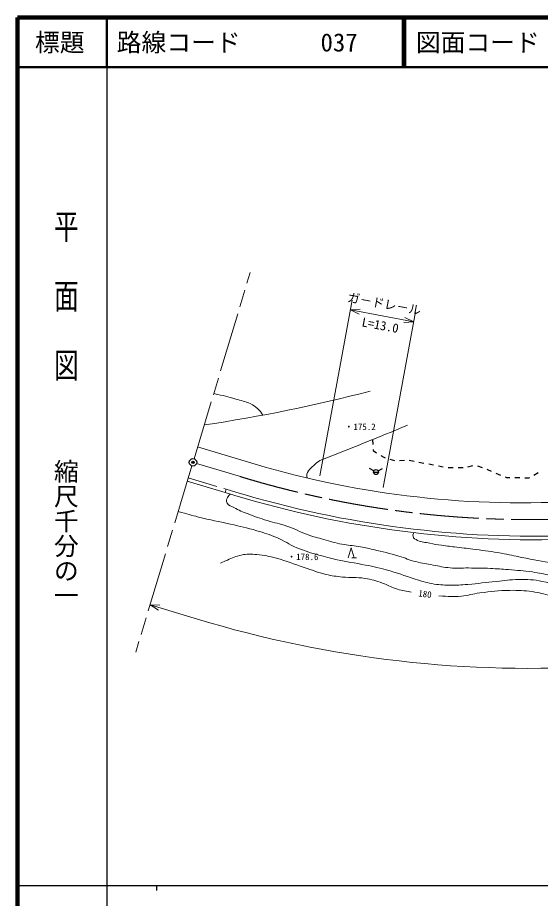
# Model space of a CAD drawing. Units: millimetres, scale not verified. Extents: x 40000 to 680000, y 20000 to 380000.
# Drawn here: x 40000 to 145513, y 202409 to 380000 of the extents above; entities that cross this region are included whole.
import ezdxf
from ezdxf.enums import TextEntityAlignment as Align

# ---------------------------------------------------------------- set-up
doc = ezdxf.new("R2010")
doc.units = ezdxf.units.MM
doc.header["$LTSCALE"] = 1000
doc.header["$PDMODE"] = 32
doc.header["$PDSIZE"] = 500
doc.linetypes.add('CHAIN', pattern=[18.5, 12, -1.5, 3.5, -1.5])
doc.linetypes.add('DASHED', pattern=[7.5, 6, -1.5])
for name, color, linetype, lineweight in [('S-BGD-RSTR', 7, 'Continuous', 13), ('S-BMK', 2, 'CHAIN', 13), ('S-BMK-SRVR', 3, 'Continuous', 25), ('S-STR-HTXT', 7, 'Continuous', 13), ('S-TTL', 2, 'Continuous', 140), ('S-TTL-BAND', 7, 'Continuous', 25), ('S-TTL-LINE', 7, 'Continuous', 50)]:
    doc.layers.add(name, color=color, linetype=linetype, lineweight=lineweight)
doc.layers.add('S-OTRS', color=6, linetype='Continuous')
doc.layers.add('S-TTL-TXT', color=7, linetype='Continuous')
doc.styles.add('@ＭＳ ゴシック', font='')
doc.styles.add('ＭＳ ゴシック', font='')
doc.styles.get('@ＭＳ ゴシック').set_extended_font_data('@MS Gothic')
doc.styles.get('ＭＳ ゴシック').set_extended_font_data('MS Gothic')

msp = doc.modelspace()

# ---------------------------------------------------------------- linework, layer by layer
at = {"layer": 'S-BGD-RSTR', "lineweight": 25}
for p, q in [((111603, 294910), (111681, 293913)), ((111760, 292916), (111778, 292697)), ((111778, 292697), (112435, 292277)), ((113278, 291738), (113902, 291339)), ((113902, 291339), (114150, 291265)), ((115108, 290979), (116066, 290692)), ((117056, 290713), (118052, 290800)), ((119042, 290772), (120024, 290580)), ((121005, 290388), (121987, 290196)), ((122968, 290004), (123949, 289812)), ((124931, 289621), (125912, 289429)), ((130885, 289452), (131857, 289690)), ((132810, 289625), (133746, 289274)), ((111902, 288620), (111036, 289120)), ((111835, 288370), (112835, 288370)), ((112768, 288620), (113634, 289120)), ((126902, 289318), (127902, 289318)), ((128902, 289318), (129902, 289318)), ((134682, 288923), (134835, 288866)), ((134835, 288866), (135607, 288543)), ((136530, 288157), (137452, 287771)), ((144209, 287765), (145078, 288259)), ((138375, 287385), (138666, 287263)), ((138666, 287263), (139350, 287258)), ((140350, 287251), (141350, 287243)), ((142350, 287235), (143264, 287229)), ((143264, 287229), (143339, 287271))]:
    msp.add_line(p, q, dxfattribs=at)
at = {"layer": 'S-BGD-RSTR', "lineweight": 18}
for p, q in [((76333, 293441), (85914, 290552)), ((74254, 286547), (81914, 284238)), ((82116, 284908), (81914, 284238)), ((81914, 284238), (83820, 283658)), ((82116, 284908), (84022, 284328))]:
    msp.add_line(p, q, dxfattribs=at)
at = {"layer": 'S-BGD-RSTR', "linetype": 'DASHED', "lineweight": 18}
msp.add_line((74456, 287218), (82116, 284908), dxfattribs=at)
at = {"layer": 'S-BGD-RSTR'}
for p, q in [((106731, 271102), (107331, 273102)), ((107331, 273102), (107931, 271102)), ((107431, 271102), (108431, 271102))]:
    msp.add_line(p, q, dxfattribs=at)
at = {"layer": 'S-BGD-RSTR', "lineweight": 25}
msp.add_circle((112335, 288370), 500, dxfattribs=at)
at = {"layer": 'S-BGD-RSTR', "lineweight": 18}
for centre, radius, start, end in [((30470, 614950), 320581, 278.46596, 284.58233), ((-209717, 1088109), 855810, 291.28691, 292.56421), ((141849, 472690), 190529, 252.92831, 273.04159), ((107174, 281628), 10977, 124.37936, 140.62057), ((99803, 287664), 1450, 140.1953, 199.78061), ((144537, 485293), 209878, 253.24165, 272.11058), ((144537, 485293), 210578, 253.24165, 272.11219)]:
    msp.add_arc(centre, radius, start, end, dxfattribs=at)
for points, knots in [([(79579, 304208), (81712, 303720), (82304, 303602), (84020, 303098), (85179, 302758), (85873, 302672), (86968, 302162), (87612, 301862), (87945, 301610), (88460, 301121), (88925, 300680), (89084, 300460), (89498, 299851)], [0, 0, 0, 0, 1, 1, 1, 2, 2, 2, 3, 3, 3, 4, 4, 4, 4]), ([(82988, 283911), (82687, 283703), (82527, 283569), (82363, 283255), (82158, 282863), (82032, 282495), (82274, 282124), (82631, 281576), (83095, 281508), (83673, 281201), (84744, 280633), (85370, 280360), (86501, 279921), (88002, 279338), (88864, 279067), (90400, 278582), (91920, 278102), (92825, 278008), (94329, 277481), (96002, 276895), (96857, 276353), (98526, 275754), (99783, 275304), (100515, 275135), (101800, 274772), (103222, 274370), (104011, 274104), (105461, 273820), (106750, 273566), (107501, 273599), (108795, 273373), (109976, 273167), (110634, 273025), (111801, 272748), (113823, 272268), (114957, 271997), (116951, 271409), (118298, 271011), (119011, 270649), (120374, 270307), (121718, 269970), (122492, 269870), (123856, 269623), (125190, 269381), (125929, 269168), (127279, 269057), (128728, 268938), (129547, 269048), (131000, 269027), (132732, 269003), (133704, 269018), (135435, 268938), (136843, 268873), (137632, 268819), (139037, 268700), (140934, 268540), (142004, 268501), (143888, 268224), (145328, 268011), (146122, 267819), (147549, 267539), (149087, 267238), (149953, 267091), (151479, 266735), (153341, 266301), (154359, 265961), (156211, 265485), (158126, 264994), (159176, 264607), (161123, 264265), (162376, 264044), (163095, 264010), (164367, 263967), (165995, 263912), (166925, 263889), (168534, 264146), (170075, 264392), (170857, 264881), (172374, 265247), (173664, 265558), (174390, 265747), (175708, 265902), (177083, 266063), (177865, 266072), (179250, 266051), (180800, 266028), (181659, 265816), (183208, 265753), (184812, 265688), (185712, 265729), (187316, 265753), (188375, 265769), (188972, 265735), (190025, 265842), (191352, 265978), (192088, 266138), (193388, 266438), (195106, 266834), (196040, 267170), (197734, 267658), (199272, 268101), (200117, 268406), (201663, 268819), (202875, 269143), (203542, 269418), (204788, 269563), (206083, 269714), (206835, 269882), (208122, 269682), (208994, 269547), (209495, 269397), (210265, 268968), (211157, 268471), (211624, 268109), (212349, 267390), (213008, 266737), (213277, 266276), (213807, 265515), (214285, 264829), (214508, 264416), (214938, 263699), (215438, 262869), (215577, 262308), (216189, 261556), (216677, 260955), (217026, 260666), (217677, 260247), (218311, 259838), (218618, 259728), (219433, 259443)], [0, 0, 0, 0, 1, 1, 1, 2, 2, 2, 3, 3, 3, 4, 4, 4, 5, 5, 5, 6, 6, 6, 7, 7, 7, 8, 8, 8, 9, 9, 9, 10, 10, 10, 11, 11, 11, 12, 12, 12, 13, 13, 13, 14, 14, 14, 15, 15, 15, 16, 16, 16, 17, 17, 17, 18, 18, 18, 19, 19, 19, 20, 20, 20, 21, 21, 21, 22, 22, 22, 23, 23, 23, 24, 24, 24, 25, 25, 25, 26, 26, 26, 27, 27, 27, 28, 28, 28, 29, 29, 29, 30, 30, 30, 31, 31, 31, 32, 32, 32, 33, 33, 33, 34, 34, 34, 35, 35, 35, 36, 36, 36, 37, 37, 37, 38, 38, 38, 39, 39, 39, 40, 40, 40, 41, 41, 41, 42, 42, 42, 43, 43, 43, 43]), ([(72413, 280441), (74371, 279862), (74906, 279719), (76516, 279302), (79008, 278658), (80444, 278466), (82949, 277873), (85029, 277380), (86207, 277147), (88259, 276545), (89856, 276076), (90755, 275806), (92292, 275167), (93922, 274488), (94691, 273792), (96325, 273124), (99105, 271989), (100767, 271616), (103677, 270878), (105922, 270309), (107230, 270221), (109498, 269755), (111417, 269360), (112513, 269214), (114399, 268683), (116700, 268034), (117931, 267481), (120220, 266793), (121526, 266401), (122249, 266131), (123589, 265874), (124985, 265607), (125794, 265611), (127214, 265568), (128631, 265525), (129426, 265620), (130839, 265721), (133100, 265883), (134352, 266129), (136609, 266334), (138362, 266493), (139341, 266694), (141102, 266691), (143001, 266689), (144092, 266722), (145952, 266334), (147927, 265922), (148917, 265270), (150853, 264700), (152292, 264277), (153126, 264146), (154580, 263781), (156537, 263290), (157605, 262895), (159584, 262505), (161916, 262045), (163233, 261727), (165608, 261637), (167605, 261561), (168748, 261586), (170714, 261943), (172180, 262209), (172942, 262612), (174390, 262964), (175519, 263239), (176154, 263388), (177300, 263577), (178945, 263849), (179872, 264013), (181538, 264087), (183671, 264182), (184866, 263889), (187001, 263883), (188737, 263878), (189715, 263864), (191443, 264036), (192992, 264191), (193836, 264455), (195374, 264700), (197446, 265031), (198588, 265419), (200684, 265517), (201600, 265560), (202127, 265613), (203032, 265466), (204427, 265240), (205379, 265431), (206555, 264649), (207213, 264212), (207464, 263813), (207985, 263220), (208963, 262104), (209190, 261528), (210000, 260000)], [0, 0, 0, 0, 1, 1, 1, 2, 2, 2, 3, 3, 3, 4, 4, 4, 5, 5, 5, 6, 6, 6, 7, 7, 7, 8, 8, 8, 9, 9, 9, 10, 10, 10, 11, 11, 11, 12, 12, 12, 13, 13, 13, 14, 14, 14, 15, 15, 15, 16, 16, 16, 17, 17, 17, 18, 18, 18, 19, 19, 19, 20, 20, 20, 21, 21, 21, 22, 22, 22, 23, 23, 23, 24, 24, 24, 25, 25, 25, 26, 26, 26, 27, 27, 27, 28, 28, 28, 29, 29, 29, 30, 30, 30, 31, 31, 31, 31]), ([(119955, 276154), (119829, 275917), (119774, 275723), (119808, 275441), (119866, 274956), (120291, 274812), (120730, 274598), (121614, 274167), (122219, 274224), (123180, 274018), (124100, 273821), (124621, 273733), (125552, 273597), (126752, 273420), (127431, 273374), (128635, 273228), (130117, 273047), (130949, 272952), (132429, 272753), (134449, 272483), (135588, 272376), (137594, 272016), (139217, 271724), (140112, 271491), (141730, 271172), (144267, 270672), (145694, 270423), (148239, 269960), (149482, 269734), (150187, 269651), (151427, 269407), (153716, 268957), (154979, 268603), (157276, 268195), (158359, 268003), (158974, 267946), (160069, 267852), (161905, 267696), (162944, 267719), (164786, 267773), (166056, 267811), (166760, 267958), (168027, 268063), (169241, 268164), (169922, 268207), (171136, 268300), (173112, 268453), (174213, 268690), (176195, 268696), (177720, 268700), (178572, 268590), (180095, 268511), (181948, 268416), (182983, 268300), (184838, 268248), (187060, 268185), (188309, 268156), (190529, 268274), (191813, 268342), (192527, 268468), (193796, 268669), (195607, 268956), (196599, 269240), (198381, 269671), (199772, 270006), (200516, 270331), (201912, 270645), (203804, 271072), (204867, 271316), (206787, 271594), (207842, 271747), (208435, 271853), (209501, 271884), (210674, 271918), (211343, 271947), (212504, 271778), (213932, 271571), (214489, 271316), (216035, 270698)], [0, 0, 0, 0, 1, 1, 1, 2, 2, 2, 3, 3, 3, 4, 4, 4, 5, 5, 5, 6, 6, 6, 7, 7, 7, 8, 8, 8, 9, 9, 9, 10, 10, 10, 11, 11, 11, 12, 12, 12, 13, 13, 13, 14, 14, 14, 15, 15, 15, 16, 16, 16, 17, 17, 17, 18, 18, 18, 19, 19, 19, 20, 20, 20, 21, 21, 21, 22, 22, 22, 23, 23, 23, 24, 24, 24, 25, 25, 25, 26, 26, 26, 26]), ([(119401, 264169), (117927, 264416), (117441, 264484), (116242, 264888), (115203, 265238), (114700, 265638), (113663, 265994), (112294, 266463), (111511, 266712), (110083, 266941), (108334, 267222), (107315, 267000), (105555, 267204), (104252, 267356), (103514, 267425), (102238, 267731), (100474, 268154), (99541, 268590), (97816, 269152), (95634, 269864), (94459, 270423), (92236, 270995), (90716, 271386), (89853, 271636), (88287, 271732), (87055, 271808), (86331, 271905), (85128, 271627), (84000, 271366), (83401, 271086), (82338, 270626), (81797, 270393), (81610, 270313), (80969, 269995)], [0, 0, 0, 0, 1, 1, 1, 2, 2, 2, 3, 3, 3, 4, 4, 4, 5, 5, 5, 6, 6, 6, 7, 7, 7, 8, 8, 8, 9, 9, 9, 10, 10, 10, 11, 11, 11, 11]), ([(204741, 258728), (203861, 259786), (203445, 260243), (202372, 260887), (201155, 261616), (200280, 261627), (198897, 261940), (197436, 262270), (196599, 262396), (195107, 262519), (193754, 262630), (192988, 262581), (191632, 262519), (189982, 262443), (189062, 262332), (187420, 262150), (185275, 261913), (184079, 261732), (181945, 261413), (180317, 261170), (179404, 261034), (177786, 260729), (176486, 260484), (175751, 260371), (174469, 260045), (173486, 259794), (172992, 259441), (171995, 259255), (169658, 258818), (168317, 258563), (165940, 258623), (164453, 258661), (163611, 258710), (162150, 258992), (160206, 259367), (159147, 259725), (157254, 260308), (155364, 260889), (154344, 261333), (152463, 261940), (150562, 262553), (149497, 262899), (147567, 263414), (146140, 263794), (145343, 264048), (143882, 264256), (142128, 264506), (141125, 264535), (139354, 264519), (136980, 264498), (135656, 264280), (133300, 263993), (131830, 263814), (131036, 263496), (129562, 263361), (127805, 263201), (127127, 263270), (125047, 263413)], [0, 0, 0, 0, 1, 1, 1, 2, 2, 2, 3, 3, 3, 4, 4, 4, 5, 5, 5, 6, 6, 6, 7, 7, 7, 8, 8, 8, 9, 9, 9, 10, 10, 10, 11, 11, 11, 12, 12, 12, 13, 13, 13, 14, 14, 14, 15, 15, 15, 16, 16, 16, 17, 17, 17, 18, 18, 18, 19, 19, 19, 19])]:
    msp.add_open_spline(points, degree=3, knots=knots, dxfattribs=at)
at = {"layer": 'S-BMK'}
for p, q in [((75611, 291047), (86942, 328626)), ((75178, 289611), (63847, 252032)), ((84969, 287442), (76113, 290113))]:
    msp.add_line(p, q, dxfattribs=at)
msp.add_arc((143151, 478792), 200000, 253.0876, 272.56829, dxfattribs=at)
at = {"layer": 'S-BMK-SRVR'}
msp.add_circle((75395, 290329), 750, dxfattribs=at)
msp.add_point((75395, 290329), dxfattribs=at)
msp.add_point((75395, 290329), dxfattribs=at)
at = {"layer": 'S-OTRS'}
msp.add_point((75395, 290329), dxfattribs=at)
at = {"layer": 'S-STR-HTXT'}
for p, q in [((100968, 287622), (107523, 323021)), ((109153, 321211), (107159, 321054)), ((107159, 321054), (119941, 318687)), ((107159, 321054), (108964, 320193)), ((113751, 285255), (120306, 320654)), ((117948, 318530), (119941, 318687)), ((119941, 318687), (118136, 319548)), ((76276, 258729), (66734, 261606)), ((68733, 261544), (66734, 261606)), ((66734, 261606), (68434, 260553))]:
    msp.add_line(p, q, dxfattribs=at)
msp.add_arc((143151, 478792), 230000, 253.0966, 273.86322, dxfattribs=at)
at = {"layer": 'S-TTL'}
for p, q in [((40000, 380000), (40000, 20000)), ((680000, 380000), (40000, 380000))]:
    msp.add_line(p, q, dxfattribs=at)
at = {"layer": 'S-TTL-BAND'}
for p, q in [((58000, 370000), (58000, 20000)), ((40000, 205000), (579000, 205000)), ((68000, 205000), (68000, 204000))]:
    msp.add_line(p, q, dxfattribs=at)
at = {"layer": 'S-TTL-LINE'}
for p, q in [((58000, 380000), (58000, 370000)), ((117750, 380000), (117750, 370000)), ((118250, 380000), (118250, 370000)), ((40000, 370000), (680000, 370000))]:
    msp.add_line(p, q, dxfattribs=at)

# ---------------------------------------------------------------- texts
at = {"layer": 'S-BGD-RSTR', "style": 'ＭＳ ゴシック'}
for s, p in [('・175.2', (105936, 297501)), ('・178.6', (94377, 271275))]:
    msp.add_text(s, height=1320, dxfattribs=at).set_placement(p, align=Align.MIDDLE_LEFT)
msp.add_text('180', height=1320, rotation=352.363, dxfattribs=at).set_placement((122224, 263791), align=Align.MIDDLE_CENTER)
at = {"layer": 'S-STR-HTXT', "style": 'ＭＳ ゴシック'}
msp.add_text('ガ－ドレ－ル', height=1833, rotation=349.509, dxfattribs=at).set_placement((113732, 320854), align=Align.BOTTOM_CENTER)
at = {"layer": 'S-STR-HTXT', "style": '@ＭＳ ゴシック'}
msp.add_text('L=13.0', height=1833, rotation=349.509, dxfattribs=at).set_placement((113368, 318887), align=Align.TOP_CENTER)
at = {"layer": 'S-TTL-BAND', "style": '@ＭＳ ゴシック', "width": 1.4}
msp.add_text('平  面  図', height=3666, rotation=270, dxfattribs=at).set_placement((49777, 306475), align=Align.MIDDLE_RIGHT)
at = {"layer": 'S-TTL-BAND', "style": '@ＭＳ ゴシック'}
msp.add_text('縮尺千分の一', height=3666, rotation=270, dxfattribs=at).set_placement((49777, 261030), align=Align.MIDDLE_RIGHT)
at = {"layer": 'S-TTL-TXT', "style": 'ＭＳ ゴシック'}
msp.add_text('標題', height=3666, dxfattribs=at).set_placement((48500, 375000), align=Align.MIDDLE_CENTER)
for s, p in [('路線コード', (60000, 375000)), ('037', (101142, 375000)), ('図面コード', (120380, 375000))]:
    msp.add_text(s, height=3666, dxfattribs=at).set_placement(p, align=Align.MIDDLE_LEFT)

doc.saveas('drawing.dxf')
